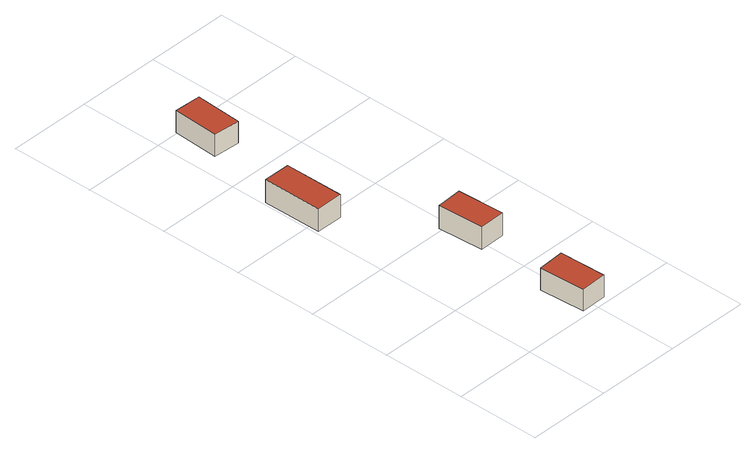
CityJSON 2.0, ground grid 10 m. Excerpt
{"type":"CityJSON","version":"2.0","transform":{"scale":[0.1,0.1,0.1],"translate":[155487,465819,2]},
"CityObjects":{
"building1":{"type":"Building","attributes":{"b3_dak_type":"horizontal","b3_extrusie":"standard","b3_h_dak_50p":5.79,"b3_h_dak_70p":5.8,"b3_h_dak_max":5.87,"b3_h_dak_min":5.74,"b3_h_maaiveld":3.09,"b3_is_glas_dak":false,"b3_kas_warenhuis":false,"b3_kwaliteitsindicator":true,"b3_mutatie_ahn3_ahn4":false,"b3_mutatie_ahn4_ahn5":false,"b3_n_nok":0,"b3_n_vlakken":1,"b3_opp_buitenmuur":47.02,"b3_opp_dak_plat":17.53,"b3_opp_dak_schuin":0,"b3_opp_grond":17.53,"b3_opp_scheidingsmuur":0,"b3_rmse_lod12":0.232,"b3_rmse_lod13":0.232,"b3_rmse_lod22":0.233,"b3_t_run":14,"b3_val3dity_lod12":"[]","b3_val3dity_lod13":"[]","b3_val3dity_lod22":"[]","b3_volume_lod12":47.32,"b3_volume_lod13":47.32,"b3_volume_lod22":47.25,"geconstateerd":false,"oorspronkelijkbouwjaar":1989,"status":"Pand in gebruik"},"children":["building1-1"]},
"building1-1":{"type":"BuildingPart","parents":["building1"],"geometry":[{"type":"Solid","lod":"2.2","boundaries":[[[[0,1,2,3]],[[4,5,6,7]],[[7,6,1,0]],[[6,5,2,1]],[[5,4,3,2]],[[4,7,0,3]]]],"semantics":{"surfaces":[{"type":"GroundSurface"},{"type":"RoofSurface"},{"type":"WallSurface"}],"values":[[0,1,2,2,2,2]]}}]},
"building2":{"type":"Building","attributes":{"b3_bag_bag_overlap":0,"b3_dak_type":"horizontal","b3_extrusie":"standard","b3_h_dak_50p":5.57,"b3_h_dak_70p":5.63,"b3_h_dak_max":5.76,"b3_h_dak_min":5.46,"b3_h_maaiveld":2.76,"b3_is_glas_dak":false,"b3_kas_warenhuis":false,"b3_kwaliteitsindicator":true,"b3_mutatie_ahn3_ahn4":false,"b3_mutatie_ahn4_ahn5":false,"b3_n_nok":0,"b3_n_vlakken":1,"b3_opp_buitenmuur":38.9,"b3_opp_dak_plat":23.01,"b3_opp_dak_schuin":0,"b3_opp_grond":23.01,"b3_opp_scheidingsmuur":19.7,"b3_rmse_lod12":0.089,"b3_rmse_lod13":0.089,"b3_rmse_lod22":0.0741,"b3_t_run":19,"b3_val3dity_lod12":"[]","b3_val3dity_lod13":"[]","b3_val3dity_lod22":"[]","b3_volume_lod12":66.34,"b3_volume_lod13":66.34,"b3_volume_lod22":65.23,"geconstateerd":false,"oorspronkelijkbouwjaar":1989,"status":"Pand in gebruik"},"children":["building2-1"]},
"building2-1":{"type":"BuildingPart","parents":["building2"],"geometry":[{"type":"Solid","lod":"2.2","boundaries":[[[[8,9,10,11]],[[12,13,14,15]],[[15,14,9,8]],[[14,13,10,9]],[[13,12,11,10]],[[12,15,8,11]]]],"semantics":{"surfaces":[{"type":"GroundSurface"},{"type":"RoofSurface"},{"type":"WallSurface"}],"values":[[0,1,2,2,2,2]]}}]},
"building3":{"type":"Building","attributes":{"b3_bag_bag_overlap":0,"b3_dak_type":"horizontal","b3_extrusie":"standard","b3_h_dak_50p":5.58,"b3_h_dak_70p":5.59,"b3_h_dak_max":5.64,"b3_h_dak_min":5.54,"b3_h_maaiveld":2.82,"b3_is_glas_dak":false,"b3_kas_warenhuis":false,"b3_kwaliteitsindicator":true,"b3_mutatie_ahn3_ahn4":false,"b3_mutatie_ahn4_ahn5":false,"b3_n_nok":0,"b3_n_vlakken":1,"b3_opp_buitenmuur":26.71,"b3_opp_dak_plat":17.21,"b3_opp_dak_schuin":0,"b3_opp_grond":17.21,"b3_opp_scheidingsmuur":21.03,"b3_rmse_lod12":0.0262,"b3_rmse_lod13":0.0262,"b3_rmse_lod22":0.0243,"b3_t_run":14,"b3_val3dity_lod12":"[]","b3_val3dity_lod13":"[]","b3_val3dity_lod22":"[]","b3_volume_lod12":47.69,"b3_volume_lod13":47.69,"b3_volume_lod22":47.51,"geconstateerd":false,"oorspronkelijkbouwjaar":1989,"status":"Pand in gebruik"},"children":["building3-1"]},
"building3-1":{"type":"BuildingPart","parents":["building3"],"geometry":[{"type":"Solid","lod":"2.2","boundaries":[[[[16,17,18,19]],[[20,21,22,23]],[[23,22,17,16]],[[22,21,18,17]],[[21,20,19,18]],[[20,23,16,19]]]],"semantics":{"surfaces":[{"type":"GroundSurface"},{"type":"RoofSurface"},{"type":"WallSurface"}],"values":[[0,1,2,2,2,2]]}}]},
"building4":{"type":"Building","attributes":{"b3_dak_type":"horizontal","b3_extrusie":"standard","b3_h_dak_50p":5.52,"b3_h_dak_70p":5.53,"b3_h_dak_max":5.56,"b3_h_dak_min":5.46,"b3_h_maaiveld":2.79,"b3_is_glas_dak":false,"b3_kas_warenhuis":false,"b3_kwaliteitsindicator":true,"b3_mutatie_ahn3_ahn4":false,"b3_mutatie_ahn4_ahn5":false,"b3_n_nok":0,"b3_n_vlakken":1,"b3_opp_buitenmuur":47.49,"b3_opp_dak_plat":17.58,"b3_opp_dak_schuin":0,"b3_opp_grond":17.58,"b3_opp_scheidingsmuur":0,"b3_rmse_lod12":0.0243,"b3_rmse_lod13":0.0243,"b3_rmse_lod22":0.0224,"b3_t_run":14,"b3_val3dity_lod12":"[]","b3_val3dity_lod13":"[]","b3_val3dity_lod22":"[]","b3_volume_lod12":48.11,"b3_volume_lod13":48.11,"b3_volume_lod22":47.96,"geconstateerd":false,"oorspronkelijkbouwjaar":1989,"status":"Pand in gebruik"},"children":["building4-1"]},
"building4-1":{"type":"BuildingPart","parents":["building4"],"geometry":[{"type":"Solid","lod":"2.2","boundaries":[[[[24,25,26,27]],[[28,29,30,31]],[[31,30,25,24]],[[30,29,26,25]],[[29,28,27,26]],[[28,31,24,27]]]],"semantics":{"surfaces":[{"type":"GroundSurface"},{"type":"RoofSurface"},{"type":"WallSurface"}],"values":[[0,1,2,2,2,2]]}}]}
},
"vertices":[
[114,5,11],[83,4,11],[80,59,11],[112,61,11],[112,61,38],[80,59,38],[83,4,38],[114,5,38],
[36,288,8],[4,288,8],[4,359,8],[36,359,8],[36,359,36],[4,359,36],[4,288,36],[36,288,36],
[120,206,8],[123,150,8],[92,149,8],[89,204,8],[89,204,36],[92,149,36],[123,150,36],[120,206,36],
[60,501,8],[57,445,8],[25,447,8],[28,502,8],[28,502,35],[25,447,35],[57,445,35],[60,501,35]
]}
